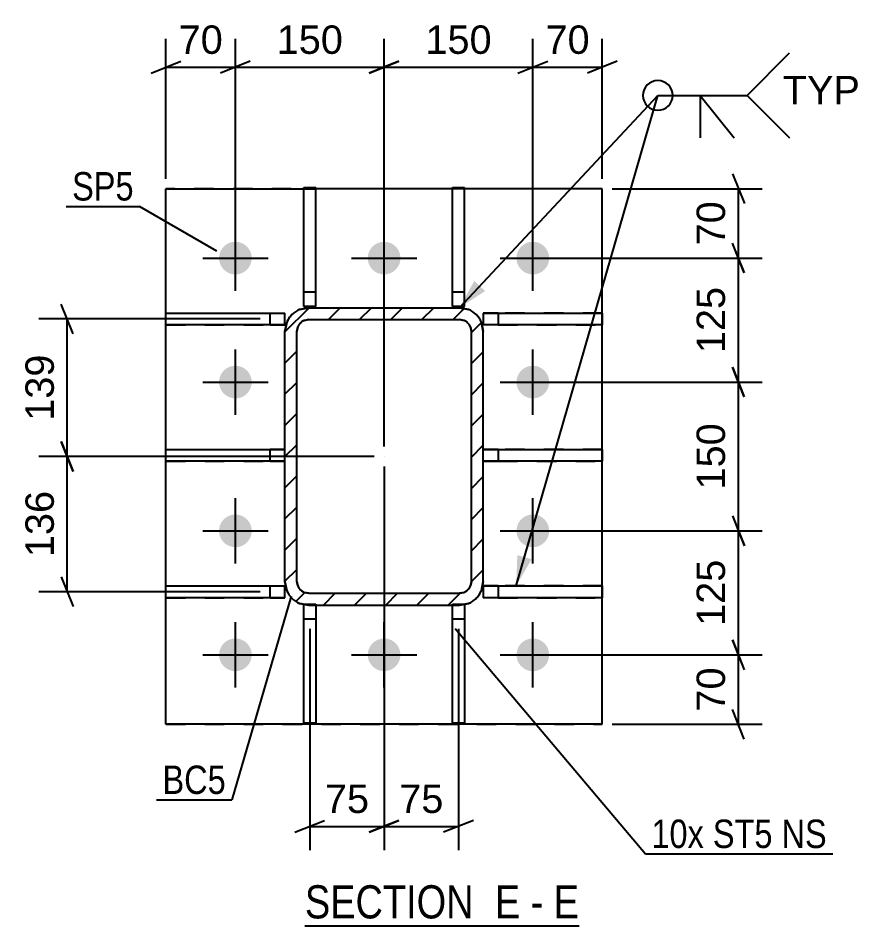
# Model space of a CAD drawing. Header units: millimetres. Extents: x 0 to 1189, y 0 to 841.
# Drawn here: x 449 to 533.9, y 337.9 to 429.4 of the extents above; entities that cross this region are included whole.
import ezdxf

# ---------------------------------------------------------------- set-up
doc = ezdxf.new("R2010")
doc.units = ezdxf.units.MM
doc.linetypes.add('DXK_LINE_DOT2', pattern=[3.9198, 1.9599, -1.9599])
doc.linetypes.add('DXK_LINE_DOT3', pattern=[5.9187, 2.979, -0.9799, 0.9799, -0.9799])
doc.styles.add('Arial', font='ARIAL.TTF', dxfattribs={"height": 0.2})
doc.styles.add('Arial Narrow', font='ARIALN.TTF', dxfattribs={"height": 0.2})

# ---------------------------------------------------------------- blocks, each defined once
blk = doc.blocks.new('Unknown-348435410-13 - 3836')
at = {"color": 6, "linetype": 'Continuous'}
blk.add_line((477.956, 337.881), (505.602, 337.881), dxfattribs=at)
at = {"color": 0, "linetype": 'Continuous'}
for points in [[(496.064, 338.631), (496.064, 342.131), (477.956, 342.131), (477.956, 338.631)], [(499.671, 338.631), (499.671, 342.131), (497.114, 342.131), (497.114, 338.631)], [(501.995, 338.631), (501.995, 342.131), (500.721, 342.131), (500.721, 338.631)], [(505.602, 338.631), (505.602, 342.131), (503.045, 342.131), (503.045, 338.631)]]:
    blk.add_wipeout(points, dxfattribs=at)
at = {"color": 7, "linetype": 'Continuous', "style": 'Arial Narrow'}
for s, height, p in [('SECTION ', 3.3405, (477.956, 338.631)), ('E', 3.34, (497.114, 338.631)), ('E', 3.34, (503.045, 338.631)), ('-', 3.34, (500.721, 338.631))]:
    blk.add_text(s, height=height, dxfattribs=at).set_placement(p)
blk = doc.blocks.new('Part-348435410-24820 - 3836')
at = {"color": 2, "linetype": 'Continuous'}
for p, q in [((497.443, 385.92), (495.943, 385.92)), ((495.943, 385.918), (507.943, 385.92)), ((507.943, 385.92), (507.943, 384.72)), ((507.943, 384.72), (495.943, 384.718))]:
    blk.add_line(p, q, dxfattribs=at)
at = {"color": 7, "linetype": 'DXK_LINE_DOT2'}
for p, q in [((495.943, 385.92), (495.943, 385.918)), ((495.943, 384.718), (495.943, 385.92)), ((507.943, 385.92), (497.443, 385.92)), ((497.443, 385.92), (497.443, 384.72)), ((495.943, 384.72), (497.443, 384.72)), ((497.443, 384.72), (507.943, 384.72))]:
    blk.add_line(p, q, dxfattribs=at)
blk = doc.blocks.new('Part-348435410-24824 - 3836')
at = {"color": 2, "linetype": 'Continuous'}
for p, q in [((463.943, 398.47), (463.943, 399.67)), ((463.943, 399.67), (475.943, 399.668)), ((474.443, 399.67), (475.943, 399.67)), ((475.943, 398.468), (475.943, 399.668)), ((475.943, 398.468), (463.943, 398.47))]:
    blk.add_line(p, q, dxfattribs=at)
at = {"color": 7, "linetype": 'DXK_LINE_DOT2'}
for p, q in [((463.943, 399.67), (474.443, 399.67)), ((474.443, 398.47), (474.443, 399.67)), ((475.943, 399.67), (475.943, 399.668)), ((475.943, 399.668), (475.943, 399.67)), ((463.943, 398.47), (474.443, 398.47)), ((474.443, 398.47), (475.943, 398.47)), ((475.943, 398.47), (475.943, 398.468))]:
    blk.add_line(p, q, dxfattribs=at)
blk = doc.blocks.new('Part-348435410-24819 - 3836')
at = {"color": 2, "linetype": 'Continuous'}
for p, q in [((463.943, 358.208), (463.943, 412.208)), ((463.943, 412.208), (477.843, 412.208)), ((492.843, 412.208), (479.043, 412.208)), ((507.943, 412.208), (494.043, 412.208)), ((507.943, 358.208), (507.943, 412.208)), ((507.943, 358.208), (463.943, 358.208)), ((463.943, 358.208), (463.943, 358.208)), ((507.943, 358.208), (507.943, 358.208))]:
    blk.add_line(p, q, dxfattribs=at)
at = {"color": 7, "linetype": 'DXK_LINE_DOT2'}
for p, q in [((507.943, 412.208), (463.943, 412.208)), ((477.843, 412.208), (479.043, 412.208)), ((494.043, 412.208), (492.843, 412.208)), ((463.943, 358.208), (507.943, 358.208))]:
    blk.add_line(p, q, dxfattribs=at)
blk = doc.blocks.new('Part-348435410-24828 - 3836')
at = {"color": 2, "linetype": 'Continuous'}
for p, q in [((477.843, 400.318), (477.843, 412.32)), ((477.843, 412.32), (479.043, 412.32)), ((479.043, 400.318), (479.043, 412.32)), ((477.843, 400.318), (479.043, 400.318))]:
    blk.add_line(p, q, dxfattribs=at)
at = {"color": 7, "linetype": 'DXK_LINE_DOT2'}
for p, q in [((477.843, 401.82), (479.043, 401.82)), ((479.043, 400.32), (477.843, 400.32)), ((477.843, 400.32), (477.843, 400.318)), ((479.043, 400.32), (479.043, 400.318))]:
    blk.add_line(p, q, dxfattribs=at)
blk = doc.blocks.new('Part-348435410-24817 - 3836')
at = {"linetype": 'Continuous'}
h = blk.add_hatch(dxfattribs=at)
h.set_pattern_fill('', scale=0.7, style=0, pattern_type=0)
h.set_pattern_definition([(45, (495.7606, 398.7267), (-1.57154, 1.57154), [])])
h.paths.add_polyline_path([(495.943, 397.808), (495.761, 398.727), (495.24, 399.505), (494.462, 400.026), (493.543, 400.208), (478.343, 400.208), (477.425, 400.026), (476.646, 399.505), (476.126, 398.727), (475.943, 397.808), (475.943, 372.608), (476.126, 371.69), (476.646, 370.911), (477.425, 370.391), (478.343, 370.208), (493.543, 370.208), (494.462, 370.391), (495.24, 370.911), (495.761, 371.69), (495.943, 372.608)])
h.paths.add_polyline_path([(494.652, 372.149), (494.392, 371.76), (494.002, 371.5), (493.543, 371.408), (478.343, 371.408), (477.884, 371.5), (477.495, 371.76), (477.235, 372.149), (477.143, 372.608), (477.143, 397.808), (477.235, 398.267), (477.495, 398.657), (477.884, 398.917), (478.343, 399.008), (493.543, 399.008), (494.002, 398.917), (494.392, 398.657), (494.652, 398.267), (494.743, 397.808), (494.743, 372.608)])
at = {"color": 7, "linetype": 'DXK_LINE_DOT2'}
for p, q in [((477.425, 400.026), (478.343, 400.208)), ((478.343, 400.208), (493.543, 400.208)), ((493.543, 400.208), (494.462, 400.026)), ((475.943, 397.808), (476.126, 398.727)), ((477.235, 398.267), (477.143, 397.808)), ((478.343, 399.008), (477.884, 398.917)), ((478.343, 399.008), (493.543, 399.008)), ((494.002, 398.917), (493.543, 399.008)), ((494.743, 397.808), (494.652, 398.267)), ((495.761, 398.727), (495.943, 397.808)), ((475.943, 372.608), (475.943, 397.808)), ((477.143, 372.608), (477.143, 397.808)), ((494.743, 372.608), (494.743, 397.808)), ((495.943, 372.608), (495.943, 397.808)), ((476.126, 371.69), (475.943, 372.608)), ((477.143, 372.608), (477.235, 372.149)), ((494.652, 372.149), (494.743, 372.608)), ((495.943, 372.608), (495.761, 371.69)), ((477.884, 371.5), (478.343, 371.408)), ((478.343, 371.408), (493.543, 371.408)), ((493.543, 371.408), (494.002, 371.5)), ((478.343, 370.208), (477.425, 370.391)), ((478.343, 370.208), (493.543, 370.208)), ((494.462, 370.391), (493.543, 370.208))]:
    blk.add_line(p, q, dxfattribs=at)
at = {"color": 2, "linetype": 'Continuous'}
for p, q in [((478.343, 400.208), (477.425, 400.026)), ((478.343, 400.208), (493.543, 400.208)), ((494.462, 400.026), (493.543, 400.208)), ((476.126, 398.727), (475.943, 397.808)), ((477.143, 397.808), (477.235, 398.267)), ((477.884, 398.917), (478.343, 399.008)), ((478.343, 399.008), (493.543, 399.008)), ((493.543, 399.008), (494.002, 398.917)), ((494.652, 398.267), (494.743, 397.808)), ((495.943, 397.808), (495.761, 398.727)), ((475.943, 372.608), (475.943, 397.808)), ((477.143, 372.608), (477.143, 397.808)), ((494.743, 372.608), (494.743, 397.808)), ((495.943, 372.608), (495.943, 397.808)), ((475.943, 372.608), (476.126, 371.69)), ((477.235, 372.149), (477.143, 372.608)), ((494.743, 372.608), (494.652, 372.149)), ((495.761, 371.69), (495.943, 372.608)), ((478.343, 371.408), (477.884, 371.5)), ((478.343, 371.408), (493.543, 371.408)), ((494.002, 371.5), (493.543, 371.408)), ((477.425, 370.391), (478.343, 370.208)), ((478.343, 370.208), (493.543, 370.208)), ((493.543, 370.208), (494.462, 370.391))]:
    blk.add_line(p, q, dxfattribs=at)
at = {"color": 7, "linetype": 'DXK_LINE_DOT3'}
blk.add_line((485.943, 385.208), (485.943, 385.208), dxfattribs=at)
at = {"color": 7, "linetype": 'DXK_LINE_DOT2'}
for centre, radius, start, end in [((478.343, 397.808), 2.4, 112.5, 157.5), ((493.543, 397.808), 2.4, 22.5, 67.5), ((478.343, 397.808), 1.2, 112.5, 157.5), ((493.543, 397.808), 1.2, 22.5, 67.5), ((478.343, 372.608), 2.4, 202.5, 247.5), ((478.343, 372.608), 1.2, 202.5, 247.5), ((493.543, 372.608), 1.2, 292.5, 337.5), ((493.543, 372.608), 2.4, 292.5, 337.5)]:
    blk.add_arc(centre, radius, start, end, dxfattribs=at)
at = {"color": 2, "linetype": 'Continuous'}
for centre, radius, start, end in [((478.343, 397.808), 2.4, 112.5, 157.5), ((493.543, 397.808), 2.4, 22.5, 67.5), ((478.343, 397.808), 1.2, 112.5, 157.5), ((493.543, 397.808), 1.2, 22.5, 67.5), ((478.343, 372.608), 2.4, 202.5, 247.5), ((478.343, 372.608), 1.2, 202.5, 247.5), ((493.543, 372.608), 1.2, 292.5, 337.5), ((493.543, 372.608), 2.4, 292.5, 337.5)]:
    blk.add_arc(centre, radius, start, end, dxfattribs=at)
blk = doc.blocks.new('Part-348435410-24821 - 3836')
at = {"color": 2, "linetype": 'Continuous'}
for p, q in [((497.443, 399.67), (495.943, 399.67)), ((495.943, 399.668), (507.943, 399.67)), ((495.943, 399.668), (495.943, 398.468)), ((507.943, 399.67), (507.943, 398.47)), ((507.943, 398.47), (495.943, 398.468))]:
    blk.add_line(p, q, dxfattribs=at)
at = {"color": 7, "linetype": 'DXK_LINE_DOT2'}
for p, q in [((495.943, 399.67), (495.943, 399.668)), ((495.943, 399.67), (495.943, 399.668)), ((507.943, 399.67), (497.443, 399.67)), ((497.443, 399.67), (497.443, 398.47)), ((497.443, 398.47), (495.943, 398.47)), ((497.443, 398.47), (507.943, 398.47))]:
    blk.add_line(p, q, dxfattribs=at)
blk = doc.blocks.new('Part-348435410-24822 - 3836')
at = {"color": 2, "linetype": 'Continuous'}
for p, q in [((497.443, 372.17), (495.943, 372.17)), ((495.943, 372.168), (507.943, 372.17)), ((495.943, 372.168), (495.943, 370.968)), ((507.943, 372.17), (507.943, 370.97)), ((507.943, 370.97), (495.943, 370.968))]:
    blk.add_line(p, q, dxfattribs=at)
at = {"color": 7, "linetype": 'DXK_LINE_DOT2'}
for p, q in [((495.943, 372.17), (495.943, 372.168)), ((495.943, 372.17), (495.943, 372.168)), ((507.943, 372.17), (497.443, 372.17)), ((497.443, 372.17), (497.443, 370.97)), ((497.443, 370.97), (495.943, 370.97)), ((497.443, 370.97), (507.943, 370.97))]:
    blk.add_line(p, q, dxfattribs=at)
blk = doc.blocks.new('Part-348435410-24823 - 3836')
at = {"color": 2, "linetype": 'Continuous'}
for p, q in [((463.943, 384.72), (463.943, 385.92)), ((463.943, 385.92), (475.943, 385.918)), ((475.943, 385.92), (474.443, 385.92)), ((475.943, 384.718), (463.943, 384.72))]:
    blk.add_line(p, q, dxfattribs=at)
at = {"color": 7, "linetype": 'DXK_LINE_DOT2'}
for p, q in [((463.943, 385.92), (474.443, 385.92)), ((474.443, 384.72), (474.443, 385.92)), ((475.943, 384.718), (475.943, 385.92)), ((463.943, 384.72), (474.443, 384.72)), ((474.443, 384.72), (475.943, 384.72)), ((475.943, 384.72), (475.943, 384.718))]:
    blk.add_line(p, q, dxfattribs=at)
blk = doc.blocks.new('Part-348435410-24825 - 3836')
at = {"color": 2, "linetype": 'Continuous'}
for p, q in [((463.943, 370.97), (463.943, 372.17)), ((463.943, 372.17), (475.943, 372.168)), ((474.443, 372.17), (475.943, 372.17)), ((475.943, 370.968), (475.943, 372.168)), ((475.943, 370.968), (463.943, 370.97))]:
    blk.add_line(p, q, dxfattribs=at)
at = {"color": 7, "linetype": 'DXK_LINE_DOT2'}
for p, q in [((463.943, 372.17), (474.443, 372.17)), ((474.443, 370.97), (474.443, 372.17)), ((475.943, 372.17), (475.943, 372.168)), ((475.943, 372.168), (475.943, 372.17)), ((463.943, 370.97), (474.443, 370.97)), ((474.443, 370.97), (475.943, 370.97)), ((475.943, 370.97), (475.943, 370.968))]:
    blk.add_line(p, q, dxfattribs=at)
blk = doc.blocks.new('Part-348435410-24826 - 3836')
at = {"color": 7, "linetype": 'DXK_LINE_DOT2'}
for p, q in [((477.843, 370.318), (477.843, 370.32)), ((477.843, 370.308), (477.843, 370.32)), ((477.843, 370.32), (479.043, 370.32)), ((477.843, 370.308), (477.843, 370.318)), ((477.843, 370.318), (479.043, 370.318)), ((479.043, 370.32), (479.043, 370.318)), ((479.043, 370.32), (479.043, 370.208)), ((477.843, 368.82), (479.043, 368.82))]:
    blk.add_line(p, q, dxfattribs=at)
at = {"color": 2, "linetype": 'Continuous'}
for p, q in [((477.843, 358.32), (477.843, 370.308)), ((479.043, 370.208), (479.043, 358.32)), ((479.043, 358.32), (477.843, 358.32))]:
    blk.add_line(p, q, dxfattribs=at)
blk = doc.blocks.new('Part-348435410-24827 - 3836')
at = {"color": 7, "linetype": 'DXK_LINE_DOT2'}
for p, q in [((492.843, 370.318), (492.843, 370.32)), ((492.843, 370.208), (492.843, 370.32)), ((492.843, 370.32), (494.043, 370.32)), ((492.843, 370.318), (494.043, 370.318)), ((494.043, 370.32), (494.043, 370.318)), ((494.043, 370.32), (494.043, 370.308)), ((494.043, 370.308), (494.043, 370.318)), ((492.843, 368.82), (494.043, 368.82))]:
    blk.add_line(p, q, dxfattribs=at)
at = {"color": 2, "linetype": 'Continuous'}
for p, q in [((492.843, 358.32), (492.843, 370.208)), ((494.043, 370.308), (494.043, 358.32)), ((494.043, 358.32), (492.843, 358.32))]:
    blk.add_line(p, q, dxfattribs=at)
blk = doc.blocks.new('Part-348435410-24829 - 3836')
at = {"color": 2, "linetype": 'Continuous'}
for p, q in [((492.843, 400.318), (492.843, 412.32)), ((492.843, 412.32), (494.043, 412.32)), ((494.043, 400.318), (494.043, 412.32)), ((492.843, 400.318), (494.043, 400.318))]:
    blk.add_line(p, q, dxfattribs=at)
at = {"color": 7, "linetype": 'DXK_LINE_DOT2'}
for p, q in [((492.843, 401.82), (494.043, 401.82)), ((494.043, 400.32), (492.843, 400.32)), ((492.843, 400.32), (492.843, 400.318)), ((494.043, 400.32), (494.043, 400.318))]:
    blk.add_line(p, q, dxfattribs=at)
blk = doc.blocks.new('Bolt-348435410-24840 - 3836')
at = {"linetype": 'Continuous'}
for points in [[(470.943, 406.858), (471.286, 406.822), (471.614, 406.716), (471.913, 406.543), (472.169, 406.312), (472.372, 406.033), (472.513, 405.718), (472.584, 405.381), (472.584, 405.036), (472.513, 404.698), (472.372, 404.383), (472.169, 404.104), (471.913, 403.873), (471.614, 403.701), (471.286, 403.594), (470.943, 403.558), (470.6, 403.594), (470.272, 403.701), (469.973, 403.873), (469.717, 404.104), (469.514, 404.383), (469.374, 404.698), (469.302, 405.036), (469.302, 405.381), (469.374, 405.718), (469.514, 406.033), (469.717, 406.312), (469.973, 406.543), (470.272, 406.716), (470.6, 406.822)], [(485.943, 406.858), (486.286, 406.822), (486.614, 406.716), (486.913, 406.543), (487.169, 406.312), (487.372, 406.033), (487.513, 405.718), (487.584, 405.381), (487.584, 405.036), (487.513, 404.698), (487.372, 404.383), (487.169, 404.104), (486.913, 403.873), (486.614, 403.701), (486.286, 403.594), (485.943, 403.558), (485.6, 403.594), (485.272, 403.701), (484.973, 403.873), (484.717, 404.104), (484.514, 404.383), (484.374, 404.698), (484.302, 405.036), (484.302, 405.381), (484.374, 405.718), (484.514, 406.033), (484.717, 406.312), (484.973, 406.543), (485.272, 406.716), (485.6, 406.822)], [(500.943, 406.858), (501.286, 406.822), (501.614, 406.716), (501.913, 406.543), (502.169, 406.312), (502.372, 406.033), (502.513, 405.718), (502.584, 405.381), (502.584, 405.036), (502.513, 404.698), (502.372, 404.383), (502.169, 404.104), (501.913, 403.873), (501.614, 403.701), (501.286, 403.594), (500.943, 403.558), (500.6, 403.594), (500.272, 403.701), (499.973, 403.873), (499.717, 404.104), (499.514, 404.383), (499.374, 404.698), (499.302, 405.036), (499.302, 405.381), (499.374, 405.718), (499.514, 406.033), (499.717, 406.312), (499.973, 406.543), (500.272, 406.716), (500.6, 406.822)], [(470.943, 394.358), (471.286, 394.322), (471.614, 394.216), (471.913, 394.043), (472.169, 393.812), (472.372, 393.533), (472.513, 393.218), (472.584, 392.881), (472.584, 392.536), (472.513, 392.198), (472.372, 391.883), (472.169, 391.604), (471.913, 391.373), (471.614, 391.201), (471.286, 391.094), (470.943, 391.058), (470.6, 391.094), (470.272, 391.201), (469.973, 391.373), (469.717, 391.604), (469.514, 391.883), (469.374, 392.198), (469.302, 392.536), (469.302, 392.881), (469.374, 393.218), (469.514, 393.533), (469.717, 393.812), (469.973, 394.043), (470.272, 394.216), (470.6, 394.322)], [(500.943, 394.358), (501.286, 394.322), (501.614, 394.216), (501.913, 394.043), (502.169, 393.812), (502.372, 393.533), (502.513, 393.218), (502.584, 392.881), (502.584, 392.536), (502.513, 392.198), (502.372, 391.883), (502.169, 391.604), (501.913, 391.373), (501.614, 391.201), (501.286, 391.094), (500.943, 391.058), (500.6, 391.094), (500.272, 391.201), (499.973, 391.373), (499.717, 391.604), (499.514, 391.883), (499.374, 392.198), (499.302, 392.536), (499.302, 392.881), (499.374, 393.218), (499.514, 393.533), (499.717, 393.812), (499.973, 394.043), (500.272, 394.216), (500.6, 394.322)], [(470.943, 379.358), (471.286, 379.322), (471.614, 379.216), (471.913, 379.043), (472.169, 378.812), (472.372, 378.533), (472.513, 378.218), (472.584, 377.881), (472.584, 377.536), (472.513, 377.198), (472.372, 376.883), (472.169, 376.604), (471.913, 376.373), (471.614, 376.201), (471.286, 376.094), (470.943, 376.058), (470.6, 376.094), (470.272, 376.201), (469.973, 376.373), (469.717, 376.604), (469.514, 376.883), (469.374, 377.198), (469.302, 377.536), (469.302, 377.881), (469.374, 378.218), (469.514, 378.533), (469.717, 378.812), (469.973, 379.043), (470.272, 379.216), (470.6, 379.322)], [(500.943, 379.358), (501.286, 379.322), (501.614, 379.216), (501.913, 379.043), (502.169, 378.812), (502.372, 378.533), (502.513, 378.218), (502.584, 377.881), (502.584, 377.536), (502.513, 377.198), (502.372, 376.883), (502.169, 376.604), (501.913, 376.373), (501.614, 376.201), (501.286, 376.094), (500.943, 376.058), (500.6, 376.094), (500.272, 376.201), (499.973, 376.373), (499.717, 376.604), (499.514, 376.883), (499.374, 377.198), (499.302, 377.536), (499.302, 377.881), (499.374, 378.218), (499.514, 378.533), (499.717, 378.812), (499.973, 379.043), (500.272, 379.216), (500.6, 379.322)], [(470.943, 366.858), (471.286, 366.822), (471.614, 366.716), (471.913, 366.543), (472.169, 366.312), (472.372, 366.033), (472.513, 365.718), (472.584, 365.381), (472.584, 365.036), (472.513, 364.698), (472.372, 364.383), (472.169, 364.104), (471.913, 363.873), (471.614, 363.701), (471.286, 363.594), (470.943, 363.558), (470.6, 363.594), (470.272, 363.701), (469.973, 363.873), (469.717, 364.104), (469.514, 364.383), (469.374, 364.698), (469.302, 365.036), (469.302, 365.381), (469.374, 365.718), (469.514, 366.033), (469.717, 366.312), (469.973, 366.543), (470.272, 366.716), (470.6, 366.822)], [(485.943, 366.858), (486.286, 366.822), (486.614, 366.716), (486.913, 366.543), (487.169, 366.312), (487.372, 366.033), (487.513, 365.718), (487.584, 365.381), (487.584, 365.036), (487.513, 364.698), (487.372, 364.383), (487.169, 364.104), (486.913, 363.873), (486.614, 363.701), (486.286, 363.594), (485.943, 363.558), (485.6, 363.594), (485.272, 363.701), (484.973, 363.873), (484.717, 364.104), (484.514, 364.383), (484.374, 364.698), (484.302, 365.036), (484.302, 365.381), (484.374, 365.718), (484.514, 366.033), (484.717, 366.312), (484.973, 366.543), (485.272, 366.716), (485.6, 366.822)], [(500.943, 366.858), (501.286, 366.822), (501.614, 366.716), (501.913, 366.543), (502.169, 366.312), (502.372, 366.033), (502.513, 365.718), (502.584, 365.381), (502.584, 365.036), (502.513, 364.698), (502.372, 364.383), (502.169, 364.104), (501.913, 363.873), (501.614, 363.701), (501.286, 363.594), (500.943, 363.558), (500.6, 363.594), (500.272, 363.701), (499.973, 363.873), (499.717, 364.104), (499.514, 364.383), (499.374, 364.698), (499.302, 365.036), (499.302, 365.381), (499.374, 365.718), (499.514, 366.033), (499.717, 366.312), (499.973, 366.543), (500.272, 366.716), (500.6, 366.822)]]:
    blk.add_hatch(color=1, dxfattribs=at).paths.add_polyline_path(points)
at = {"color": 1, "linetype": 'Continuous'}
for p, q in [((470.943, 401.908), (470.943, 408.508)), ((485.943, 401.908), (485.943, 408.508)), ((500.943, 401.908), (500.943, 408.508)), ((467.643, 405.208), (474.243, 405.208)), ((482.643, 405.208), (489.243, 405.208)), ((497.643, 405.208), (504.243, 405.208)), ((470.943, 389.408), (470.943, 396.008)), ((500.943, 389.408), (500.943, 396.008)), ((467.643, 392.708), (474.243, 392.708)), ((497.643, 392.708), (504.243, 392.708)), ((470.943, 374.408), (470.943, 381.008)), ((500.943, 374.408), (500.943, 381.008)), ((467.643, 377.708), (474.243, 377.708)), ((497.643, 377.708), (504.243, 377.708)), ((470.943, 361.908), (470.943, 368.508)), ((485.943, 361.908), (485.943, 368.508)), ((500.943, 361.908), (500.943, 368.508)), ((467.643, 365.208), (474.243, 365.208)), ((482.643, 365.208), (489.243, 365.208)), ((497.643, 365.208), (504.243, 365.208))]:
    blk.add_line(p, q, dxfattribs=at)
blk = doc.blocks.new('StraightDimension-348435410-4040 - 3836')
at = {"color": 7, "linetype": 'Continuous'}
for p, q in [((485.943, 386.208), (485.943, 427.301)), ((500.943, 406.208), (500.943, 427.301)), ((487.443, 425.051), (484.443, 423.851)), ((499.443, 423.851), (502.443, 425.051)), ((485.943, 424.451), (500.943, 424.451))]:
    blk.add_line(p, q, dxfattribs=at)
at = {"color": 0}
blk.add_wipeout([(497.379, 425.201), (497.379, 429.401), (489.508, 429.401), (489.508, 425.201)], dxfattribs=at)
at = {"color": 3, "style": 'Arial'}
blk.add_text('150', height=2.8652, dxfattribs=at).set_placement((490.108, 425.801))
blk = doc.blocks.new('StraightDimension-348435410-8889 - 3836')
at = {"color": 7, "linetype": 'Continuous'}
for p, q in [((521.074, 366.708), (522.274, 363.708)), ((501.943, 365.208), (524.074, 365.208)), ((521.674, 358.208), (521.674, 365.208)), ((522.274, 356.708), (521.074, 359.708)), ((508.943, 358.208), (524.074, 358.208))]:
    blk.add_line(p, q, dxfattribs=at)
at = {"color": 0}
blk.add_wipeout([(520.924, 364.532), (516.724, 364.532), (516.724, 358.885), (520.924, 358.885)], dxfattribs=at)
at = {"color": 3, "style": 'Arial'}
blk.add_text('70', height=2.8652, rotation=90.00021, dxfattribs=at).set_placement((520.324, 359.485))
blk = doc.blocks.new('StraightDimension-348435410-8887 - 3836')
at = {"color": 7, "linetype": 'Continuous'}
for p, q in [((522.274, 391.208), (521.074, 394.208)), ((501.943, 392.708), (524.074, 392.708)), ((521.674, 377.708), (521.674, 392.708)), ((521.074, 379.208), (522.274, 376.208)), ((501.943, 377.708), (524.074, 377.708))]:
    blk.add_line(p, q, dxfattribs=at)
at = {"color": 0}
blk.add_wipeout([(520.924, 389.144), (516.724, 389.144), (516.724, 381.273), (520.924, 381.273)], dxfattribs=at)
at = {"color": 3, "style": 'Arial'}
blk.add_text('150', height=2.8652, rotation=90.00021, dxfattribs=at).set_placement((520.324, 381.873))
blk = doc.blocks.new('StraightDimension-348435410-4028 - 3836')
at = {"color": 7, "linetype": 'Continuous'}
for p, q in [((470.943, 406.208), (470.943, 427.301)), ((485.943, 386.208), (485.943, 427.301)), ((472.443, 425.051), (469.443, 423.851)), ((484.443, 423.851), (487.443, 425.051)), ((470.943, 424.451), (485.943, 424.451))]:
    blk.add_line(p, q, dxfattribs=at)
at = {"color": 0}
blk.add_wipeout([(482.379, 425.201), (482.379, 429.401), (474.508, 429.401), (474.508, 425.201)], dxfattribs=at)
at = {"color": 3, "style": 'Arial'}
blk.add_text('150', height=2.8652, dxfattribs=at).set_placement((475.108, 425.801))
blk = doc.blocks.new('StraightDimension-348435410-4018 - 3836')
at = {"color": 7, "linetype": 'Continuous'}
for p, q in [((500.943, 406.208), (500.943, 427.301)), ((507.943, 413.208), (507.943, 427.301)), ((499.443, 423.851), (502.443, 425.051)), ((509.443, 425.051), (506.443, 423.851)), ((500.943, 424.451), (507.943, 424.451))]:
    blk.add_line(p, q, dxfattribs=at)
at = {"color": 0}
blk.add_wipeout([(507.267, 425.201), (507.267, 429.401), (501.62, 429.401), (501.62, 425.201)], dxfattribs=at)
at = {"color": 3, "style": 'Arial'}
blk.add_text('70', height=2.8652, dxfattribs=at).set_placement((502.22, 425.801))
blk = doc.blocks.new('StraightDimension-348435410-3973 - 3836')
at = {"color": 7, "linetype": 'Continuous'}
for p, q in [((485.943, 384.208), (485.943, 345.512)), ((478.443, 367.82), (478.443, 345.512)), ((476.943, 347.312), (479.943, 348.512)), ((478.443, 347.912), (485.943, 347.912)), ((487.443, 348.512), (484.443, 347.312))]:
    blk.add_line(p, q, dxfattribs=at)
at = {"color": 0}
blk.add_wipeout([(485.017, 348.662), (485.017, 352.862), (479.37, 352.862), (479.37, 348.662)], dxfattribs=at)
at = {"color": 3, "style": 'Arial'}
blk.add_text('75', height=2.8652, dxfattribs=at).set_placement((479.97, 349.262))
blk = doc.blocks.new('StraightDimension-348435410-3982 - 3836')
at = {"color": 7, "linetype": 'Continuous'}
for p, q in [((485.943, 384.208), (485.943, 345.512)), ((493.443, 367.82), (493.443, 345.512)), ((484.443, 347.312), (487.443, 348.512)), ((485.943, 347.912), (493.443, 347.912)), ((494.943, 348.512), (491.943, 347.312))]:
    blk.add_line(p, q, dxfattribs=at)
at = {"color": 0}
blk.add_wipeout([(492.517, 348.662), (492.517, 352.862), (486.87, 352.862), (486.87, 348.662)], dxfattribs=at)
at = {"color": 3, "style": 'Arial'}
blk.add_text('75', height=2.8652, dxfattribs=at).set_placement((487.47, 349.262))
blk = doc.blocks.new('StraightDimension-348435410-3991 - 3836')
at = {"color": 7, "linetype": 'Continuous'}
for p, q in [((454.582, 383.708), (453.382, 386.708)), ((484.943, 385.208), (451.132, 385.208)), ((453.982, 371.57), (453.982, 385.208)), ((453.382, 373.07), (454.582, 370.07)), ((473.443, 371.57), (451.132, 371.57))]:
    blk.add_line(p, q, dxfattribs=at)
at = {"color": 0}
blk.add_wipeout([(453.232, 382.325), (449.032, 382.325), (449.032, 374.454), (453.232, 374.454)], dxfattribs=at)
at = {"color": 3, "style": 'Arial'}
blk.add_text('136', height=2.8652, rotation=90.00021, dxfattribs=at).set_placement((452.632, 375.054))
blk = doc.blocks.new('StraightDimension-348435410-3999 - 3836')
at = {"color": 7, "linetype": 'Continuous'}
for p, q in [((454.582, 397.57), (453.382, 400.57)), ((473.443, 399.07), (451.132, 399.07)), ((453.982, 385.208), (453.982, 399.07)), ((453.382, 386.708), (454.582, 383.708)), ((484.943, 385.208), (451.132, 385.208))]:
    blk.add_line(p, q, dxfattribs=at)
at = {"color": 0}
blk.add_wipeout([(453.232, 396.075), (449.032, 396.075), (449.032, 388.204), (453.232, 388.204)], dxfattribs=at)
at = {"color": 3, "style": 'Arial'}
blk.add_text('139', height=2.8652, rotation=90.00021, dxfattribs=at).set_placement((452.632, 388.804))
blk = doc.blocks.new('StraightDimension-348435410-4008 - 3836')
at = {"color": 7, "linetype": 'Continuous'}
for p, q in [((463.943, 413.208), (463.943, 427.301)), ((470.943, 406.208), (470.943, 427.301)), ((462.443, 423.851), (465.443, 425.051)), ((472.443, 425.051), (469.443, 423.851)), ((463.943, 424.451), (470.943, 424.451))]:
    blk.add_line(p, q, dxfattribs=at)
at = {"color": 0}
blk.add_wipeout([(470.267, 425.201), (470.267, 429.401), (464.62, 429.401), (464.62, 425.201)], dxfattribs=at)
at = {"color": 3, "style": 'Arial'}
blk.add_text('70', height=2.8652, dxfattribs=at).set_placement((465.22, 425.801))
blk = doc.blocks.new('StraightDimension-348435410-8885 - 3836')
at = {"color": 7, "linetype": 'Continuous'}
for p, q in [((521.075, 413.708), (522.275, 410.708)), ((508.943, 412.208), (524.075, 412.208)), ((521.675, 405.208), (521.675, 412.208)), ((522.275, 403.708), (521.075, 406.708)), ((501.943, 405.208), (524.075, 405.208))]:
    blk.add_line(p, q, dxfattribs=at)
at = {"color": 0}
blk.add_wipeout([(520.924, 411.532), (516.724, 411.532), (516.725, 405.885), (520.925, 405.885)], dxfattribs=at)
at = {"color": 3, "style": 'Arial'}
blk.add_text('70', height=2.8652, rotation=90.00021, dxfattribs=at).set_placement((520.325, 406.485))
blk = doc.blocks.new('StraightDimension-348435410-8886 - 3836')
at = {"color": 7, "linetype": 'Continuous'}
for p, q in [((522.274, 403.708), (521.074, 406.708)), ((501.943, 405.208), (524.074, 405.208)), ((521.674, 392.708), (521.674, 405.208)), ((521.074, 394.208), (522.274, 391.208)), ((501.943, 392.708), (524.074, 392.708))]:
    blk.add_line(p, q, dxfattribs=at)
at = {"color": 0}
blk.add_wipeout([(520.924, 402.894), (516.724, 402.894), (516.724, 395.023), (520.924, 395.023)], dxfattribs=at)
at = {"color": 3, "style": 'Arial'}
blk.add_text('125', height=2.8652, rotation=90.00021, dxfattribs=at).set_placement((520.324, 395.623))
blk = doc.blocks.new('StraightDimension-348435410-8888 - 3836')
at = {"color": 7, "linetype": 'Continuous'}
for p, q in [((521.075, 379.208), (522.275, 376.208)), ((501.943, 377.708), (524.075, 377.708)), ((521.675, 365.208), (521.675, 377.708)), ((522.275, 363.708), (521.075, 366.708)), ((501.943, 365.208), (524.075, 365.208))]:
    blk.add_line(p, q, dxfattribs=at)
at = {"color": 0}
blk.add_wipeout([(520.924, 375.394), (516.724, 375.394), (516.725, 367.523), (520.925, 367.523)], dxfattribs=at)
at = {"color": 3, "style": 'Arial'}
blk.add_text('125', height=2.8652, rotation=90.00021, dxfattribs=at).set_placement((520.325, 368.123))
blk = doc.blocks.new('MarkSet-348435410-26662 - 3836')
at = {"color": 30, "linetype": 'Continuous'}
for p, q in [((493.116, 367.859), (512.299, 345.131)), ((512.299, 345.131), (531.19, 345.131))]:
    blk.add_line(p, q, dxfattribs=at)
at = {"color": 0}
for points in [[(518.199, 345.731), (518.199, 348.731), (512.899, 348.731), (512.899, 345.731)], [(525.125, 345.731), (525.125, 348.731), (519.099, 348.731), (519.099, 345.731)], [(530.59, 345.731), (530.59, 348.731), (526.025, 348.731), (526.025, 345.731)]]:
    blk.add_wipeout(points, dxfattribs=at)
for points in [[(518.199, 345.731), (518.199, 348.731), (512.899, 348.731), (512.899, 345.731)], [(525.125, 345.731), (525.125, 348.731), (519.099, 348.731), (519.099, 345.731)], [(530.59, 345.731), (530.59, 348.731), (526.025, 348.731), (526.025, 345.731)]]:
    blk.add_wipeout(points, dxfattribs=at)
at = {"color": 3, "style": 'Arial Narrow'}
for s, p in [('10x', (512.899, 345.731)), ('ST5', (519.099, 345.731)), ('NS', (526.025, 345.731))]:
    blk.add_text(s, height=2.8633, dxfattribs=at).set_placement(p)
blk = doc.blocks.new('WeldMark-348435410-4079 - 3836')
at = {"linetype": 'Continuous'}
for points in [[(496.14, 401.888), (493.543, 400.208), (495.044, 402.912)], [(500.819, 374.844), (499.266, 372.17), (499.378, 375.26)]]:
    blk.add_hatch(color=30, dxfattribs=at).paths.add_polyline_path(points)
at = {"color": 30, "linetype": 'Continuous'}
for p, q in [((493.543, 400.208), (513.55, 421.614)), ((499.266, 372.17), (513.55, 421.614)), ((513.55, 421.614), (522.55, 421.614))]:
    blk.add_line(p, q, dxfattribs=at)
at = {"color": 3, "linetype": 'Continuous'}
for q in [(521.264, 417.329), (517.836, 417.329)]:
    blk.add_line((517.836, 421.614), q, dxfattribs=at)
for start, end in [(90, 270), (270, 90)]:
    blk.add_arc((513.55, 421.614), 1.5, start, end, dxfattribs=at)
at = {"color": 0, "linetype": 'Continuous'}
blk.add_wipeout([(533.925, 420.714), (533.925, 423.714), (526.15, 423.714), (526.15, 420.714)], dxfattribs=at)
blk.add_wipeout([(533.925, 420.714), (533.925, 423.714), (526.15, 423.714), (526.15, 420.714)], dxfattribs=at)
at = {"color": 3, "linetype": 'Continuous'}
for q in [(526.836, 425.9), (526.836, 417.329)]:
    blk.add_line((522.55, 421.614), q, dxfattribs=at)
at = {"color": 3, "linetype": 'Continuous', "style": 'Arial'}
blk.add_text('TYP', height=2.8652, dxfattribs=at).set_placement((526.15, 420.714))
blk = doc.blocks.new('Mark-348435410-26595 - 3836')
at = {"color": 30, "linetype": 'Continuous'}
for p in [(476.568, 371.122), (462.989, 350.578)]:
    blk.add_line(p, (470.582, 350.578), dxfattribs=at)
at = {"color": 0}
blk.add_wipeout([(469.982, 351.178), (469.982, 354.178), (463.589, 354.178), (463.589, 351.178)], dxfattribs=at)
blk.add_wipeout([(469.982, 351.178), (469.982, 354.178), (463.589, 354.178), (463.589, 351.178)], dxfattribs=at)
at = {"color": 3, "style": 'Arial Narrow'}
blk.add_text('BC5', height=2.8633, dxfattribs=at).set_placement((463.589, 351.178))
blk = doc.blocks.new('Mark-348435410-26598 - 3836')
at = {"color": 30, "linetype": 'Continuous'}
for p in [(453.874, 410.414), (469.079, 405.914)]:
    blk.add_line(p, (461.285, 410.414), dxfattribs=at)
at = {"color": 0}
blk.add_wipeout([(460.685, 411.014), (460.685, 414.014), (454.474, 414.014), (454.474, 411.014)], dxfattribs=at)
blk.add_wipeout([(460.685, 411.014), (460.685, 414.014), (454.474, 414.014), (454.474, 411.014)], dxfattribs=at)
at = {"color": 3, "style": 'Arial Narrow'}
blk.add_text('SP5', height=2.8633, dxfattribs=at).set_placement((454.474, 411.014))

msp = doc.modelspace()

# ---------------------------------------------------------------- block references
for name in ['Part-348435410-24819 - 3836', 'Part-348435410-24828 - 3836', 'Part-348435410-24829 - 3836', 'Bolt-348435410-24840 - 3836', 'Part-348435410-24817 - 3836', 'Part-348435410-24824 - 3836', 'Part-348435410-24821 - 3836', 'Part-348435410-24823 - 3836', 'Part-348435410-24820 - 3836', 'Part-348435410-24825 - 3836', 'Part-348435410-24822 - 3836', 'Part-348435410-24826 - 3836', 'Part-348435410-24827 - 3836', 'Unknown-348435410-13 - 3836']:
    msp.add_blockref(name, (0, 0))

# ---------------------------------------------------------------- next in the draw order: block references
for name in ['StraightDimension-348435410-4040 - 3836', 'StraightDimension-348435410-3973 - 3836', 'StraightDimension-348435410-8889 - 3836']:
    msp.add_blockref(name, (0, 0))

# ---------------------------------------------------------------- next in the draw order: block references
for name in ['StraightDimension-348435410-4028 - 3836', 'StraightDimension-348435410-4018 - 3836', 'StraightDimension-348435410-8887 - 3836', 'StraightDimension-348435410-3982 - 3836']:
    msp.add_blockref(name, (0, 0))

# ---------------------------------------------------------------- next in the draw order: block references
for name in ['StraightDimension-348435410-4008 - 3836', 'StraightDimension-348435410-8885 - 3836', 'StraightDimension-348435410-3991 - 3836', 'StraightDimension-348435410-8888 - 3836']:
    msp.add_blockref(name, (0, 0))

# ---------------------------------------------------------------- next in the draw order: block references
for name in ['Mark-348435410-26598 - 3836', 'StraightDimension-348435410-8886 - 3836', 'StraightDimension-348435410-3999 - 3836', 'Mark-348435410-26595 - 3836', 'MarkSet-348435410-26662 - 3836']:
    msp.add_blockref(name, (0, 0))

# ---------------------------------------------------------------- next in the draw order: block references
msp.add_blockref('WeldMark-348435410-4079 - 3836', (0, 0))

doc.saveas('drawing.dxf')
